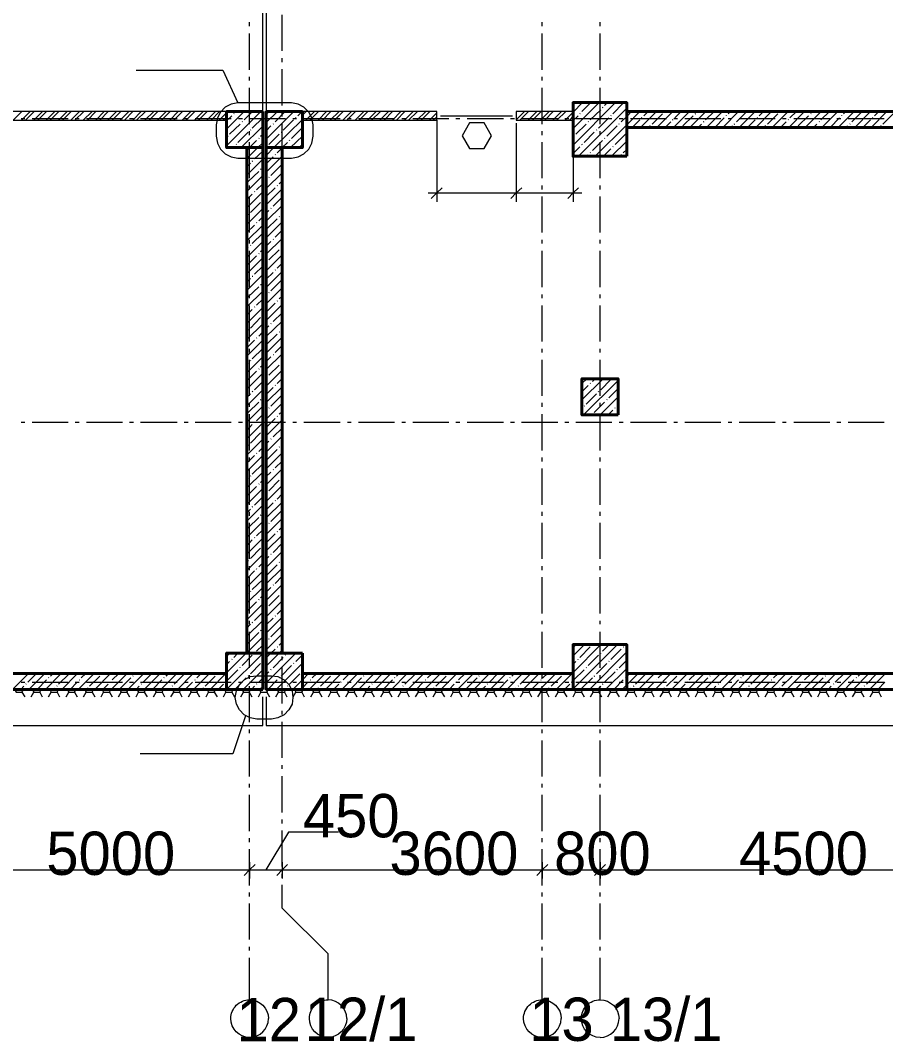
# Model space of a CAD drawing. Header units: millimetres. Extents: x -249154 to 415037, y -45458 to 354837.
# Drawn here: x -194967 to -182984, y -3469 to 10678 of the extents above; entities that cross this region are included whole.
import ezdxf

# ---------------------------------------------------------------- set-up
doc = ezdxf.new("R2010")
doc.units = ezdxf.units.MM

msp = doc.modelspace()

# ---------------------------------------------------------------- linework, layer by layer
at = {"lineweight": 9}
for points in [[(-191611, 25247), (-191611, 25650), (-195996, 25650), (-195996, 29132), (-230738, 29132), (-230738, 909), (-191611, 909), (-191611, 1308)], [(-191611, 1409), (-191611, 11750)], [(-191561, 11750), (-191561, 9416)], [(-191340, 10255), (-191340, 10755)], [(-191794, 10598), (-191794, 10653)], [(-187739, 10598), (-187739, 10653)], [(-186939, 10598), (-186939, 10653)], [(-191794, 9996), (-191794, 10496)], [(-187739, 9996), (-187739, 10496)], [(-186939, 9996), (-186939, 10496)], [(-191340, 10102), (-191340, 10157)], [(-193365, 9988), (-192162, 9988), (-191955, 9535), (-192048, 9518), (-192132, 9475), (-192196, 9407), (-192238, 9327), (-192255, 9234), (-192255, 9073), (-192238, 8980), (-192196, 8895), (-192132, 8831), (-192048, 8789), (-191955, 8772), (-191213, 8772), (-191120, 8789), (-191040, 8831), (-190972, 8895), (-190929, 8980), (-190912, 9073), (-190912, 9234), (-190929, 9327), (-190972, 9407), (-191040, 9475), (-191120, 9518), (-191213, 9535), (-191955, 9535)], [(-191340, 9501), (-191340, 10005)], [(-191794, 9844), (-191794, 9899)], [(-187739, 9844), (-187739, 9899)], [(-186939, 9844), (-186939, 9899)], [(-191794, 9242), (-191794, 9746)], [(-187739, 9242), (-187739, 9746)], [(-186939, 9242), (-186939, 9746)], [(-187312, 9407), (-187180, 9539)], [(-187312, 9179), (-186951, 9539)], [(-187312, 8950), (-186723, 9539)], [(-187303, 9530), (-187295, 9539)], [(-187189, 9416), (-187066, 9539)], [(-186875, 9501), (-186837, 9539)], [(-186761, 9386), (-186617, 9530)], [(-195068, 9297), (-194945, 9416)], [(-194954, 9297), (-194831, 9416)], [(-194895, 9297), (-194776, 9416)], [(-194780, 9297), (-194662, 9416)], [(-194725, 9297), (-194607, 9416)], [(-194611, 9297), (-194492, 9416)], [(-194556, 9297), (-194433, 9416)], [(-194441, 9297), (-194318, 9416)], [(-194382, 9297), (-194263, 9416)], [(-194268, 9297), (-194149, 9416)], [(-194213, 9297), (-194090, 9416)], [(-194098, 9297), (-193975, 9416)], [(-194039, 9297), (-193920, 9416)], [(-193924, 9297), (-193806, 9416)], [(-193869, 9297), (-193751, 9416)], [(-193755, 9297), (-193636, 9416)], [(-193696, 9297), (-193577, 9416)], [(-193586, 9297), (-193463, 9416)], [(-193526, 9297), (-193408, 9416)], [(-193412, 9297), (-193293, 9416)], [(-193357, 9297), (-193234, 9416)], [(-193242, 9297), (-193120, 9416)], [(-193183, 9297), (-193064, 9416)], [(-193069, 9297), (-192950, 9416)], [(-193014, 9297), (-192891, 9416)], [(-192899, 9297), (-192781, 9416)], [(-192840, 9297), (-192721, 9416)], [(-192726, 9297), (-192607, 9416)], [(-192670, 9297), (-192552, 9416)], [(-192556, 9297), (-192437, 9416)], [(-192501, 9297), (-192378, 9416)], [(-192387, 9297), (-192264, 9416)], [(-192327, 9297), (-192209, 9416)], [(-192213, 9297), (-192111, 9399)], [(-192158, 9297), (-192111, 9340)], [(-192111, 9399), (-192094, 9416)], [(-192111, 9170), (-191866, 9416)], [(-192111, 8941), (-191637, 9416)], [(-192111, 9285), (-192039, 9357)], [(-192010, 9386), (-192005, 9391)], [(-191980, 9416), (-191980, 9416)], [(-191866, 9302), (-191751, 9416)], [(-191561, 9263), (-191408, 9416)], [(-191561, 9035), (-191179, 9416)], [(-191552, 9386), (-191522, 9416)], [(-191438, 9272), (-191298, 9416)], [(-191340, 9348), (-191340, 9403)], [(-191124, 9357), (-191065, 9416)], [(-191061, 9365), (-191010, 9416)], [(-191014, 9297), (-190895, 9416)], [(-190959, 9297), (-190840, 9416)], [(-190845, 9297), (-190726, 9416)], [(-190785, 9297), (-190667, 9416)], [(-190675, 9297), (-190552, 9416)], [(-190616, 9297), (-190497, 9416)], [(-190501, 9297), (-190383, 9416)], [(-190446, 9297), (-190324, 9416)], [(-190332, 9297), (-190209, 9416)], [(-190273, 9297), (-190154, 9416)], [(-190158, 9297), (-190040, 9416)], [(-190103, 9297), (-189980, 9416)], [(-189989, 9297), (-189870, 9416)], [(-189930, 9297), (-189811, 9416)], [(-189815, 9297), (-189697, 9416)], [(-189760, 9297), (-189642, 9416)], [(-189646, 9297), (-189527, 9416)], [(-189591, 9297), (-189468, 9416)], [(-189476, 9297), (-189353, 9416)], [(-189417, 9297), (-189298, 9416)], [(-189303, 9297), (-189201, 9399)], [(-189248, 9297), (-189201, 9344)], [(-189150, 9357), (-188150, 9357)], [(-188099, 9302), (-187985, 9416)], [(-188099, 9416), (-188099, 9416)], [(-188049, 9297), (-187930, 9416)], [(-187934, 9297), (-187816, 9416)], [(-187875, 9297), (-187756, 9416)], [(-187765, 9297), (-187642, 9416)], [(-187705, 9297), (-187587, 9416)], [(-187591, 9297), (-187472, 9416)], [(-187536, 9297), (-187413, 9416)], [(-187422, 9297), (-187312, 9407)], [(-187362, 9297), (-187312, 9352)], [(-187312, 9293), (-187244, 9357)], [(-187235, 8797), (-186570, 9463)], [(-187218, 9386), (-187214, 9391)], [(-187074, 9302), (-186930, 9441)], [(-187007, 8797), (-186570, 9234), (-186388, 9416)], [(-186905, 9471), (-186896, 9475)], [(-186790, 9357), (-186786, 9361)], [(-186646, 9272), (-186570, 9348), (-186502, 9416)], [(-186380, 9196), (-186159, 9416)], [(-186333, 9357), (-186274, 9416)], [(-186219, 9242), (-186075, 9386)], [(-186151, 9196), (-185930, 9416)], [(-186049, 9416), (-186045, 9416)], [(-185922, 9196), (-185702, 9416)], [(-185905, 9327), (-185816, 9416)], [(-185791, 9217), (-185647, 9357)], [(-185693, 9196), (-185473, 9416)], [(-185621, 9386), (-185613, 9391)], [(-185592, 9416), (-185587, 9416)], [(-185477, 9302), (-185359, 9416)], [(-185464, 9196), (-185244, 9416)], [(-185240, 9196), (-185020, 9416)], [(-185189, 9357), (-185185, 9361)], [(-185164, 9386), (-185134, 9416)], [(-185049, 9272), (-184905, 9416)], [(-185011, 9196), (-184791, 9416)], [(-184782, 9196), (-184562, 9416)], [(-184736, 9357), (-184677, 9416)], [(-184621, 9242), (-184477, 9386)], [(-184554, 9196), (-184333, 9416)], [(-184448, 9416), (-184448, 9416)], [(-184325, 9196), (-184105, 9416)], [(-184308, 9327), (-184219, 9416)], [(-184194, 9217), (-184050, 9357)], [(-184096, 9196), (-183876, 9416)], [(-184020, 9386), (-184016, 9391)], [(-183994, 9416), (-183990, 9416)], [(-183880, 9302), (-183761, 9416)], [(-183867, 9196), (-183647, 9416)], [(-183639, 9196), (-183418, 9416)], [(-183592, 9357), (-183588, 9361)], [(-183567, 9386), (-183533, 9416)], [(-183452, 9272), (-183308, 9416)], [(-183410, 9196), (-183194, 9416)], [(-183185, 9196), (-182965, 9416)], [(-183139, 9357), (-183079, 9416)], [(-183024, 9242), (-182880, 9386)], [(-194958, 9319), (-194907, 9319)], [(-194806, 9319), (-194306, 9319)], [(-194208, 9319), (-194153, 9319)], [(-194052, 9319), (-193552, 9319)], [(-193454, 9319), (-193399, 9319)], [(-193302, 9319), (-192798, 9319)], [(-192700, 9319), (-192645, 9319)], [(-192548, 9319), (-192048, 9319)], [(-192069, 9102), (-191925, 9242)], [(-191946, 9319), (-191891, 9319)], [(-191908, 8916), (-191611, 9213)], [(-191895, 9272), (-191891, 9276)], [(-191794, 9319), (-191294, 9319)], [(-191755, 9187), (-191611, 9327)], [(-191561, 8806), (-191455, 8916), (-191061, 9306)], [(-191561, 9149), (-191497, 9217)], [(-191467, 9242), (-191463, 9246)], [(-191340, 8751), (-191340, 9251)], [(-191328, 9158), (-191184, 9302)], [(-191192, 9319), (-191141, 9319)], [(-191154, 9327), (-191150, 9335)], [(-191040, 9319), (-190540, 9319)], [(-190438, 9319), (-190387, 9319)], [(-190285, 9319), (-189786, 9319)], [(-189684, 9319), (-189633, 9319)], [(-189531, 9319), (-189031, 9319)], [(-189201, 9297), (-189201, 8289), (-189201, 8166)], [(-188934, 9319), (-188879, 9319)], [(-188777, 9319), (-188277, 9319)], [(-188180, 9319), (-188125, 9319)], [(-188099, 9255), (-188099, 8289), (-188099, 8166)], [(-188027, 9319), (-187523, 9319)], [(-187426, 9319), (-187371, 9319)], [(-187273, 9319), (-186774, 9319)], [(-187273, 9102), (-187129, 9242)], [(-187104, 9272), (-187100, 9276)], [(-186960, 9187), (-186816, 9327)], [(-186846, 9073), (-186701, 9217)], [(-186676, 9242), (-186672, 9246)], [(-186672, 9319), (-186617, 9319)], [(-186519, 9319), (-186019, 9319)], [(-186494, 9196), (-186388, 9302)], [(-186363, 9327), (-186354, 9335)], [(-186248, 9217), (-186244, 9221)], [(-186036, 9196), (-185960, 9272)], [(-185935, 9302), (-185926, 9306)], [(-185918, 9319), (-185867, 9319)], [(-185765, 9319), (-185265, 9319)], [(-185579, 9196), (-185532, 9242)], [(-185507, 9272), (-185498, 9276)], [(-185350, 9196), (-185219, 9327)], [(-185164, 9319), (-185113, 9319)], [(-185126, 9196), (-185104, 9217)], [(-185079, 9242), (-185070, 9246)], [(-185011, 9319), (-184511, 9319)], [(-184897, 9196), (-184791, 9302)], [(-184761, 9327), (-184757, 9335)], [(-184651, 9217), (-184643, 9221)], [(-184439, 9196), (-184363, 9272)], [(-184410, 9319), (-184359, 9319)], [(-184333, 9302), (-184329, 9306)], [(-184257, 9319), (-183757, 9319)], [(-183982, 9196), (-183935, 9242)], [(-183905, 9272), (-183901, 9276)], [(-183753, 9196), (-183622, 9327)], [(-183660, 9319), (-183605, 9319)], [(-183524, 9196), (-183507, 9217)], [(-183503, 9319), (-183003, 9319)], [(-183478, 9242), (-183473, 9246)], [(-183300, 9196), (-183194, 9302)], [(-183164, 9327), (-183160, 9335)], [(-183050, 9217), (-183046, 9221)], [(-192094, 9073), (-192090, 9077)], [(-191955, 8988), (-191811, 9128)], [(-191794, 9090), (-191794, 9145)], [(-191781, 9158), (-191777, 9162)], [(-191641, 9073), (-191611, 9098)], [(-191527, 8958), (-191383, 9102)], [(-191353, 9128), (-191349, 9132)], [(-191226, 8916), (-191061, 9077)], [(-191213, 9043), (-191069, 9187)], [(-187739, 9090), (-187739, 9145)], [(-187303, 9073), (-187299, 9077)], [(-187159, 8988), (-187019, 9128)], [(-186990, 9158), (-186985, 9162)], [(-186939, 9090), (-186939, 9145)], [(-186731, 8958), (-186587, 9102)], [(-192022, 8916), (-192010, 8929)], [(-191980, 8958), (-191976, 8963)], [(-191832, 8878), (-191794, 8916), (-191696, 9013)], [(-191832, 8764), (-191679, 8916), (-191611, 8984)], [(-191794, 8492), (-191794, 8992)], [(-191666, 9043), (-191662, 9047)], [(-191552, 8929), (-191548, 8933)], [(-191340, 8916), (-191268, 8988)], [(-191239, 9013), (-191234, 9022)], [(-191099, 8929), (-191061, 8963)], [(-187739, 8492), (-187739, 8992)], [(-187312, 8836), (-187218, 8929)], [(-187189, 8958), (-187184, 8963)], [(-187045, 8874), (-186905, 9013)], [(-186939, 8492), (-186939, 8992)], [(-186875, 9043), (-186871, 9047)], [(-186778, 8797), (-186570, 9005)], [(-186761, 8929), (-186757, 8933)], [(-191726, 8759), (-191611, 8869)], [(-191561, 8577), (-191340, 8797)], [(-191561, 8692), (-191467, 8789)], [(-191438, 8814), (-191433, 8819)], [(-191412, 8844), (-191340, 8912)], [(-187312, 8797), (-187312, 8289), (-187312, 8166)], [(-187121, 8797), (-187104, 8814)], [(-187074, 8844), (-187070, 8848)], [(-186892, 8797), (-186790, 8899)], [(-186646, 8814), (-186642, 8819)], [(-186617, 8844), (-186570, 8891)], [(-191832, 8535), (-191611, 8755)], [(-191832, 8649), (-191781, 8700)], [(-191755, 8730), (-191747, 8734)], [(-191497, 8531), (-191353, 8675)], [(-191340, 8598), (-191340, 8649)], [(-191832, 8310), (-191611, 8531)], [(-191811, 8446), (-191666, 8586)], [(-191641, 8615), (-191633, 8620)], [(-191561, 8348), (-191340, 8569)], [(-191561, 1308), (-191561, 909), (-153874, 909), (-153874, 4565), (-144868, 4565), (-144868, 8564), (-145262, 8564)], [(-191527, 8501), (-191522, 8505)], [(-191340, 7997), (-191340, 8497)], [(-191794, 8336), (-191794, 8391)], [(-191696, 8331), (-191611, 8416)], [(-191561, 8463), (-191552, 8471)], [(-191561, 8238), (-191438, 8357)], [(-191412, 8387), (-191408, 8391)], [(-191383, 8416), (-191340, 8454)], [(-187739, 8336), (-187739, 8391)], [(-186939, 8336), (-186939, 8391)], [(-191832, 8081), (-191611, 8302)], [(-191832, 8196), (-191755, 8272)], [(-191794, 7738), (-191794, 8238)], [(-191726, 8302), (-191722, 8306)], [(-191561, 8124), (-191340, 8344)], [(-191467, 8103), (-191340, 8230)], [(-189320, 8289), (-188099, 8289), (-187189, 8289)], [(-187739, 7738), (-187739, 8238)], [(-186939, 7738), (-186939, 8238)], [(-191832, 7853), (-191611, 8073)], [(-191781, 8018), (-191641, 8158)], [(-191561, 7895), (-191340, 8115)], [(-191497, 8073), (-191493, 8077)], [(-191811, 7988), (-191806, 7993)], [(-191666, 7904), (-191611, 7959)], [(-191561, 8009), (-191527, 8043)], [(-191552, 7789), (-191412, 7929)], [(-191383, 7959), (-191378, 7963)], [(-191353, 7988), (-191340, 8001)], [(-191832, 7624), (-191611, 7844)], [(-191832, 7738), (-191726, 7844)], [(-191696, 7874), (-191692, 7878)], [(-191561, 7666), (-191340, 7887)], [(-191340, 7844), (-191340, 7895)], [(-191755, 7590), (-191611, 7730)], [(-191561, 7438), (-191340, 7658)], [(-191467, 7645), (-191463, 7649)], [(-191438, 7675), (-191340, 7772)], [(-191340, 7243), (-191340, 7743)], [(-191832, 7395), (-191611, 7615)], [(-191832, 7510), (-191811, 7531)], [(-191794, 7586), (-191794, 7637)], [(-191781, 7560), (-191777, 7565)], [(-191641, 7476), (-191611, 7501)], [(-191561, 7552), (-191497, 7615)], [(-191527, 7361), (-191383, 7501)], [(-191353, 7531), (-191349, 7535)], [(-187739, 7586), (-187739, 7637)], [(-186939, 7586), (-186939, 7637)], [(-191832, 7281), (-191696, 7416)], [(-191832, 7166), (-191611, 7387)], [(-191794, 6984), (-191794, 7484)], [(-191666, 7446), (-191662, 7450)], [(-191561, 7209), (-191340, 7429)], [(-187739, 6984), (-187739, 7484)], [(-186939, 6984), (-186939, 7484)], [(-191726, 7162), (-191611, 7272)], [(-191552, 7332), (-191548, 7336)], [(-191438, 7217), (-191433, 7222)], [(-191412, 7247), (-191340, 7315)], [(-191832, 6938), (-191611, 7158)], [(-191832, 7052), (-191781, 7103)], [(-191755, 7133), (-191747, 7137)], [(-191561, 6980), (-191340, 7200)], [(-191561, 7094), (-191467, 7188)], [(-191340, 7090), (-191340, 7141)], [(-191811, 6849), (-191666, 6989)], [(-191641, 7018), (-191633, 7022)], [(-191561, 6751), (-191340, 6972)], [(-191497, 6933), (-191353, 7073)], [(-191340, 6489), (-191340, 6989)], [(-191832, 6709), (-191611, 6929)], [(-191794, 6832), (-191794, 6883)], [(-191696, 6734), (-191611, 6815)], [(-191561, 6866), (-191552, 6874)], [(-191527, 6904), (-191522, 6908)], [(-191412, 6789), (-191408, 6794)], [(-191383, 6819), (-191340, 6857)], [(-187739, 6832), (-187739, 6883)], [(-186939, 6832), (-186939, 6883)], [(-191832, 6480), (-191611, 6700)], [(-191832, 6595), (-191755, 6675)], [(-191794, 6230), (-191794, 6730)], [(-191726, 6705), (-191722, 6709)], [(-191561, 6637), (-191438, 6760)], [(-191561, 6523), (-191340, 6743)], [(-187739, 6230), (-187739, 6730)], [(-186939, 6230), (-186939, 6730)], [(-191781, 6417), (-191641, 6561)], [(-191561, 6298), (-191340, 6514)], [(-191467, 6506), (-191340, 6628)], [(-191832, 6256), (-191611, 6476)], [(-191811, 6391), (-191806, 6395)], [(-191561, 6408), (-191527, 6446)], [(-191497, 6476), (-191493, 6480)], [(-191353, 6391), (-191340, 6404)], [(-191340, 6336), (-191340, 6387)], [(-191832, 6027), (-191611, 6247)], [(-191832, 6141), (-191726, 6247)], [(-191696, 6277), (-191692, 6281)], [(-191666, 6306), (-191611, 6362)], [(-191561, 6069), (-191340, 6290)], [(-191552, 6192), (-191412, 6332)], [(-191383, 6362), (-191378, 6366)], [(-191340, 5735), (-191340, 6234)], [(-191794, 6078), (-191794, 6129)], [(-191755, 5989), (-191611, 6133)], [(-191438, 6078), (-191340, 6175)], [(-187739, 6078), (-187739, 6129)], [(-186939, 6078), (-186939, 6129)], [(-191832, 5798), (-191611, 6018)], [(-191794, 5476), (-191794, 5976)], [(-191781, 5963), (-191777, 5968)], [(-191561, 5840), (-191340, 6061)], [(-191561, 5955), (-191497, 6018)], [(-191467, 6048), (-191463, 6052)], [(-187739, 5476), (-187739, 5976)], [(-186939, 5476), (-186939, 5976)], [(-191832, 5912), (-191811, 5934)], [(-191832, 5684), (-191696, 5819)], [(-191666, 5849), (-191662, 5853)], [(-191641, 5879), (-191611, 5904)], [(-191561, 5612), (-191340, 5832)], [(-191527, 5764), (-191383, 5904)], [(-191353, 5934), (-191349, 5938)], [(-191832, 5569), (-191611, 5790)], [(-191726, 5561), (-191611, 5675)], [(-191552, 5735), (-191548, 5739)], [(-191412, 5650), (-191340, 5718)], [(-187189, 5646), (-187121, 5713)], [(-187189, 5421), (-186896, 5713)], [(-187167, 5213), (-186689, 5692)], [(-187045, 5675), (-187007, 5713)], [(-186930, 5561), (-186790, 5705)], [(-191832, 5341), (-191611, 5561)], [(-191755, 5535), (-191747, 5540)], [(-191561, 5383), (-191340, 5603)], [(-191561, 5497), (-191467, 5591)], [(-191438, 5620), (-191433, 5624)], [(-191340, 5582), (-191340, 5637)], [(-187189, 5531), (-187104, 5620)], [(-187074, 5650), (-187070, 5654)], [(-186960, 5535), (-186956, 5540)], [(-186816, 5451), (-186689, 5578)], [(-191832, 5455), (-191781, 5506)], [(-191811, 5247), (-191666, 5391)], [(-191794, 5324), (-191794, 5379)], [(-191641, 5421), (-191633, 5425)], [(-191497, 5336), (-191353, 5476)], [(-191340, 4980), (-191340, 5480)], [(-187739, 5324), (-187739, 5379)], [(-187129, 5362), (-186990, 5506)], [(-187019, 5247), (-186875, 5391)], [(-186939, 5213), (-186689, 5463)], [(-186939, 5324), (-186939, 5379)], [(-186846, 5421), (-186841, 5425)], [(-191832, 5112), (-191611, 5332)], [(-191561, 5154), (-191340, 5374)], [(-191561, 5269), (-191552, 5277)], [(-191527, 5307), (-191522, 5311)], [(-191383, 5222), (-191340, 5260)], [(-187189, 5307), (-187189, 5307)], [(-187159, 5336), (-187155, 5341)], [(-186824, 5213), (-186761, 5277)], [(-186731, 5307), (-186727, 5311)], [(-186710, 5213), (-186689, 5235)], [(-186701, 5336), (-186689, 5349)], [(-194958, 5112), (-194907, 5112)], [(-194806, 5112), (-194306, 5112)], [(-194208, 5112), (-194153, 5112)], [(-194052, 5112), (-193552, 5112)], [(-193454, 5112), (-193399, 5112)], [(-193302, 5112), (-192798, 5112)], [(-192700, 5112), (-192645, 5112)], [(-192548, 5112), (-192048, 5112)], [(-191946, 5112), (-191891, 5112)], [(-191832, 4883), (-191611, 5103)], [(-191794, 4722), (-191794, 5222)], [(-191794, 5112), (-191294, 5112)], [(-191726, 5108), (-191722, 5112)], [(-191696, 5133), (-191611, 5218)], [(-191561, 5040), (-191438, 5163)], [(-191561, 4925), (-191340, 5146)], [(-191412, 5192), (-191408, 5197)], [(-191192, 5112), (-191141, 5112)], [(-191040, 5112), (-190540, 5112)], [(-190438, 5112), (-190387, 5112)], [(-190285, 5112), (-189786, 5112)], [(-189684, 5112), (-189633, 5112)], [(-189531, 5112), (-189031, 5112)], [(-188934, 5112), (-188879, 5112)], [(-188777, 5112), (-188277, 5112)], [(-188180, 5112), (-188125, 5112)], [(-188027, 5112), (-187523, 5112)], [(-187739, 4722), (-187739, 5222)], [(-187426, 5112), (-187371, 5112)], [(-187273, 5112), (-186774, 5112)], [(-187045, 5222), (-187040, 5226)], [(-186939, 4722), (-186939, 5222)], [(-186672, 5112), (-186617, 5112)], [(-186519, 5112), (-186019, 5112)], [(-185918, 5112), (-185867, 5112)], [(-185765, 5112), (-185265, 5112)], [(-185164, 5112), (-185113, 5112)], [(-185011, 5112), (-184511, 5112)], [(-184410, 5112), (-184359, 5112)], [(-184257, 5112), (-183757, 5112)], [(-183660, 5112), (-183605, 5112)], [(-183503, 5112), (-183003, 5112)], [(-191832, 4997), (-191755, 5078)], [(-191781, 4820), (-191641, 4964)], [(-191467, 4908), (-191340, 5031)], [(-191832, 4654), (-191611, 4875)], [(-191561, 4697), (-191340, 4917)], [(-191561, 4811), (-191527, 4849)], [(-191497, 4879), (-191493, 4883)], [(-191340, 4828), (-191340, 4883)], [(-191811, 4794), (-191806, 4798)], [(-191696, 4680), (-191692, 4684)], [(-191666, 4705), (-191611, 4760)], [(-191561, 4468), (-191340, 4688)], [(-191552, 4591), (-191412, 4735)], [(-191383, 4764), (-191378, 4769)], [(-191353, 4794), (-191340, 4803)], [(-191340, 4231), (-191340, 4731)], [(-191832, 4430), (-191611, 4650)], [(-191832, 4544), (-191726, 4650)], [(-191794, 4570), (-191794, 4625)], [(-191755, 4392), (-191611, 4536)], [(-191438, 4481), (-191340, 4574)], [(-187739, 4570), (-187739, 4625)], [(-186939, 4570), (-186939, 4625)], [(-191832, 4201), (-191611, 4421)], [(-191794, 3968), (-191794, 4472)], [(-191561, 4243), (-191340, 4464)], [(-191561, 4358), (-191497, 4421)], [(-191467, 4451), (-191463, 4455)], [(-187739, 3968), (-187739, 4472)], [(-186939, 3968), (-186939, 4472)], [(-191832, 4315), (-191811, 4337)], [(-191781, 4366), (-191777, 4370)], [(-191666, 4252), (-191662, 4256)], [(-191641, 4277), (-191611, 4307)], [(-191527, 4163), (-191383, 4307)], [(-191353, 4337), (-191349, 4341)], [(-191832, 4087), (-191696, 4222)], [(-191832, 3972), (-191611, 4193)], [(-191561, 4015), (-191340, 4235)], [(-191552, 4137), (-191548, 4142)], [(-191412, 4048), (-191340, 4121)], [(-191340, 4074), (-191340, 4129)], [(-191832, 3743), (-191611, 3964)], [(-191726, 3964), (-191611, 4078)], [(-191561, 3786), (-191340, 4006)], [(-191561, 3900), (-191467, 3993)], [(-191438, 4023), (-191433, 4027)], [(-191340, 3477), (-191340, 3976)], [(-191832, 3858), (-191781, 3909)], [(-191794, 3815), (-191794, 3871)], [(-191755, 3938), (-191747, 3943)], [(-191641, 3824), (-191633, 3828)], [(-191497, 3735), (-191353, 3879)], [(-187739, 3815), (-187739, 3871)], [(-186939, 3815), (-186939, 3871)], [(-191832, 3515), (-191611, 3735)], [(-191811, 3650), (-191666, 3794)], [(-191794, 3218), (-191794, 3718)], [(-191561, 3557), (-191340, 3777)], [(-191561, 3671), (-191552, 3680)], [(-191527, 3710), (-191522, 3714)], [(-187739, 3218), (-187739, 3718)], [(-186939, 3218), (-186939, 3718)], [(-191696, 3536), (-191611, 3621)], [(-191561, 3443), (-191438, 3566)], [(-191561, 3328), (-191340, 3549)], [(-191412, 3595), (-191408, 3599)], [(-191383, 3621), (-191340, 3663)], [(-191832, 3286), (-191611, 3506)], [(-191832, 3400), (-191755, 3481)], [(-191726, 3510), (-191722, 3515)], [(-191467, 3307), (-191340, 3434)], [(-191832, 3057), (-191611, 3277)], [(-191781, 3222), (-191641, 3366)], [(-191561, 3100), (-191340, 3320)], [(-191497, 3282), (-191493, 3286)], [(-191340, 3324), (-191340, 3375)], [(-191811, 3193), (-191806, 3201)], [(-191794, 3061), (-191794, 3116)], [(-191666, 3108), (-191611, 3163)], [(-191561, 3214), (-191527, 3252)], [(-191552, 2994), (-191412, 3138)], [(-191383, 3167), (-191378, 3172)], [(-191353, 3193), (-191340, 3205)], [(-191340, 2723), (-191340, 3222)], [(-187739, 3061), (-187739, 3116)], [(-186939, 3061), (-186939, 3116)], [(-191832, 2943), (-191726, 3053)], [(-191832, 2828), (-191611, 3049)], [(-191696, 3078), (-191692, 3087)], [(-191561, 2871), (-191340, 3091)], [(-191438, 2879), (-191340, 2977)], [(-191794, 2464), (-191794, 2964)], [(-191755, 2795), (-191611, 2934)], [(-191561, 2642), (-191340, 2862)], [(-191467, 2854), (-191463, 2858)], [(-187739, 2464), (-187739, 2964)], [(-186939, 2464), (-186939, 2964)], [(-191832, 2604), (-191611, 2820)], [(-191832, 2714), (-191811, 2739)], [(-191781, 2765), (-191777, 2773)], [(-191641, 2680), (-191611, 2710)], [(-191561, 2756), (-191497, 2824)], [(-191527, 2566), (-191383, 2710)], [(-191353, 2739), (-191349, 2744)], [(-191832, 2490), (-191696, 2625)], [(-191832, 2375), (-191611, 2595)], [(-191666, 2650), (-191662, 2659)], [(-191561, 2417), (-191340, 2638)], [(-191340, 2570), (-191340, 2621)], [(-191726, 2367), (-191611, 2481)], [(-191561, 2189), (-191340, 2409)], [(-191552, 2540), (-191548, 2545)], [(-191438, 2426), (-191433, 2430)], [(-191412, 2451), (-191340, 2523)], [(-191340, 1968), (-191340, 2468)], [(-191832, 2146), (-191611, 2367)], [(-191832, 2261), (-191781, 2312)], [(-191794, 2312), (-191794, 2362)], [(-191755, 2337), (-191747, 2341)], [(-191561, 2303), (-191467, 2396)], [(-191497, 2138), (-191353, 2282)], [(-187739, 2312), (-187739, 2362)], [(-186939, 2312), (-186939, 2362)], [(-191832, 1918), (-191611, 2138)], [(-191811, 2053), (-191666, 2197)], [(-191794, 1710), (-191794, 2210)], [(-191641, 2223), (-191633, 2231)], [(-191561, 1960), (-191340, 2180)], [(-187739, 1710), (-187739, 2210)], [(-186939, 1710), (-186939, 2210)], [(-191696, 1939), (-191611, 2024)], [(-191561, 2074), (-191552, 2083)], [(-191527, 2108), (-191522, 2117)], [(-191412, 1998), (-191408, 2002)], [(-191383, 2024), (-191340, 2066)], [(-187316, 1409), (-187312, 1418), (-186697, 2032)], [(-187312, 1875), (-187155, 2032)], [(-187312, 1646), (-186926, 2032)], [(-187312, 1990), (-187269, 2032)], [(-187218, 1854), (-187074, 1998)], [(-187045, 2024), (-187040, 2028)], [(-186905, 1939), (-186812, 2032)], [(-186617, 1998), (-186613, 2002)], [(-186587, 2024), (-186583, 2032)], [(-192111, 1867), (-192065, 1913)], [(-192111, 1638), (-191840, 1913)], [(-192111, 1409), (-191611, 1909)], [(-192010, 1854), (-191955, 1913)], [(-191895, 1740), (-191755, 1884)], [(-191726, 1909), (-191726, 1913), (-191722, 1913)], [(-191561, 1846), (-191497, 1913), (-191438, 1968)], [(-191561, 1731), (-191383, 1913), (-191340, 1952)], [(-191561, 1502), (-191154, 1913)], [(-191467, 1710), (-191328, 1854)], [(-191340, 1816), (-191340, 1867)], [(-191298, 1884), (-191294, 1888)], [(-191268, 1909), (-191268, 1913)], [(-191154, 1795), (-191061, 1888)], [(-187104, 1740), (-186960, 1884)], [(-187087, 1409), (-186570, 1930)], [(-186930, 1909), (-186926, 1913)], [(-186790, 1824), (-186646, 1968)], [(-192111, 1752), (-192069, 1795)], [(-192039, 1824), (-192035, 1829)], [(-191925, 1710), (-191921, 1714)], [(-191781, 1625), (-191641, 1769)], [(-191425, 1409), (-191061, 1774)], [(-191353, 1596), (-191213, 1740)], [(-191340, 1214), (-191340, 1714)], [(-191184, 1769), (-191179, 1774)], [(-187312, 1761), (-187273, 1795)], [(-187244, 1824), (-187240, 1829)], [(-187129, 1710), (-187125, 1714)], [(-186990, 1625), (-186846, 1769)], [(-186862, 1409), (-186570, 1702)], [(-186816, 1795), (-186812, 1803)], [(-186676, 1710), (-186570, 1816)], [(-195077, 1409), (-194856, 1630)], [(-194865, 1511), (-194742, 1630)], [(-194848, 1409), (-194628, 1630)], [(-194619, 1409), (-194403, 1630)], [(-194577, 1570), (-194573, 1574)], [(-194551, 1596), (-194513, 1630)], [(-194437, 1481), (-194293, 1625)], [(-194395, 1409), (-194174, 1630)], [(-194166, 1409), (-193946, 1630)], [(-194124, 1570), (-194060, 1630)], [(-194009, 1456), (-193865, 1596)], [(-193937, 1409), (-193717, 1630)], [(-193835, 1625), (-193831, 1630)], [(-193708, 1409), (-193488, 1630)], [(-193696, 1541), (-193602, 1630)], [(-193581, 1426), (-193437, 1570)], [(-193480, 1409), (-193259, 1630)], [(-193408, 1596), (-193403, 1600)], [(-193378, 1625), (-193374, 1630)], [(-193268, 1511), (-193145, 1630)], [(-193251, 1409), (-193031, 1630)], [(-193022, 1409), (-192802, 1630)], [(-192980, 1570), (-192976, 1574)], [(-192950, 1596), (-192916, 1630)], [(-192836, 1481), (-192696, 1625)], [(-192793, 1409), (-192573, 1630)], [(-192569, 1409), (-192349, 1630)], [(-192522, 1570), (-192463, 1630)], [(-192408, 1456), (-192268, 1596)], [(-192340, 1409), (-192120, 1630)], [(-192238, 1625), (-192234, 1630)], [(-192094, 1541), (-191955, 1680)], [(-191980, 1426), (-191840, 1570)], [(-191883, 1409), (-191611, 1680)], [(-191811, 1596), (-191806, 1600)], [(-191794, 1558), (-191794, 1608)], [(-191666, 1511), (-191611, 1566)], [(-191561, 1617), (-191527, 1655)], [(-191497, 1680), (-191493, 1689)], [(-191383, 1570), (-191378, 1574)], [(-191239, 1481), (-191099, 1625)], [(-191196, 1409), (-191061, 1545), (-190976, 1630)], [(-191069, 1655), (-191065, 1659)], [(-190967, 1409), (-190747, 1630)], [(-190925, 1570), (-190862, 1630)], [(-190811, 1456), (-190671, 1596)], [(-190743, 1409), (-190523, 1630)], [(-190641, 1625), (-190637, 1630)], [(-190514, 1409), (-190294, 1630)], [(-190497, 1541), (-190408, 1630)], [(-190383, 1426), (-190243, 1570)], [(-190285, 1409), (-190065, 1630)], [(-190213, 1596), (-190209, 1600)], [(-190184, 1625), (-190180, 1630)], [(-190069, 1511), (-189951, 1630)], [(-190057, 1409), (-189836, 1630)], [(-189828, 1409), (-189608, 1630)], [(-189786, 1570), (-189781, 1574)], [(-189756, 1596), (-189722, 1630)], [(-189642, 1481), (-189497, 1625)], [(-189599, 1409), (-189379, 1630)], [(-189370, 1409), (-189150, 1630)], [(-189328, 1570), (-189264, 1630)], [(-189214, 1456), (-189070, 1596)], [(-189142, 1409), (-188921, 1630)], [(-189044, 1625), (-189040, 1630)], [(-188913, 1409), (-188693, 1630)], [(-188900, 1541), (-188807, 1630)], [(-188786, 1426), (-188642, 1570)], [(-188688, 1409), (-188468, 1630)], [(-188616, 1596), (-188612, 1600)], [(-188587, 1625), (-188582, 1630)], [(-188472, 1511), (-188354, 1630)], [(-188460, 1409), (-188239, 1630)], [(-188231, 1409), (-188011, 1630)], [(-188188, 1570), (-188184, 1574)], [(-188159, 1596), (-188125, 1630)], [(-188044, 1481), (-187900, 1625)], [(-188002, 1409), (-187782, 1630)], [(-187773, 1409), (-187553, 1630)], [(-187739, 1558), (-187739, 1608)], [(-187731, 1570), (-187667, 1630)], [(-187617, 1456), (-187472, 1596)], [(-187545, 1409), (-187324, 1630)], [(-187447, 1625), (-187439, 1630)], [(-187303, 1541), (-187159, 1680)], [(-187189, 1426), (-187045, 1570)], [(-187019, 1596), (-187011, 1600)], [(-186939, 1558), (-186939, 1608)], [(-186875, 1511), (-186731, 1655)], [(-186701, 1680), (-186697, 1689)], [(-186634, 1409), (-186570, 1473), (-186413, 1630)], [(-186587, 1570), (-186583, 1574)], [(-186562, 1596), (-186528, 1630)], [(-186447, 1481), (-186303, 1625)], [(-186405, 1409), (-186185, 1630)], [(-186176, 1409), (-185956, 1630)], [(-186134, 1570), (-186070, 1630)], [(-186019, 1456), (-185875, 1596)], [(-185947, 1409), (-185727, 1630)], [(-185846, 1625), (-185842, 1630)], [(-185719, 1409), (-185498, 1630)], [(-185706, 1541), (-185613, 1630)], [(-185592, 1426), (-185448, 1570)], [(-185490, 1409), (-185270, 1630)], [(-185418, 1596), (-185414, 1600)], [(-185392, 1625), (-185384, 1630)], [(-185278, 1511), (-185155, 1630)], [(-185261, 1409), (-185041, 1630)], [(-185032, 1409), (-184816, 1630)], [(-184990, 1570), (-184986, 1574)], [(-184965, 1596), (-184926, 1630)], [(-184850, 1481), (-184706, 1625)], [(-184808, 1409), (-184588, 1630)], [(-184579, 1409), (-184359, 1630)], [(-184537, 1570), (-184473, 1630)], [(-184422, 1456), (-184278, 1596)], [(-184350, 1409), (-184130, 1630)], [(-184249, 1625), (-184244, 1630)], [(-184122, 1409), (-183901, 1630)], [(-184109, 1541), (-184016, 1630)], [(-183994, 1426), (-183850, 1570)], [(-183893, 1409), (-183672, 1630)], [(-183821, 1596), (-183817, 1600)], [(-183791, 1625), (-183787, 1630)], [(-183681, 1511), (-183558, 1630)], [(-183664, 1409), (-183444, 1630)], [(-183435, 1409), (-183215, 1630)], [(-183393, 1570), (-183389, 1574)], [(-183363, 1596), (-183329, 1630)], [(-183249, 1481), (-183109, 1625)], [(-183207, 1409), (-182986, 1630)], [(-194962, 1409), (-194920, 1456)], [(-194958, 1511), (-194907, 1511)], [(-194890, 1481), (-194886, 1486)], [(-194806, 1511), (-194306, 1511)], [(-194734, 1409), (-194607, 1541)], [(-194509, 1409), (-194492, 1426)], [(-194462, 1456), (-194458, 1460)], [(-194280, 1409), (-194179, 1511)], [(-194208, 1511), (-194153, 1511)], [(-194149, 1541), (-194145, 1545)], [(-194052, 1511), (-193552, 1511)], [(-194035, 1426), (-194030, 1430)], [(-193823, 1409), (-193751, 1481)], [(-193721, 1511), (-193717, 1515)], [(-193454, 1511), (-193399, 1511)], [(-193365, 1409), (-193323, 1456)], [(-193302, 1511), (-192798, 1511)], [(-193293, 1481), (-193289, 1486)], [(-193136, 1409), (-193009, 1541)], [(-192908, 1409), (-192895, 1426)], [(-192865, 1456), (-192861, 1460)], [(-192700, 1511), (-192645, 1511)], [(-192683, 1409), (-192582, 1511)], [(-192552, 1541), (-192548, 1545)], [(-192548, 1511), (-192048, 1511)], [(-192437, 1426), (-192433, 1430)], [(-192226, 1409), (-192154, 1481)], [(-192124, 1511), (-192120, 1515)], [(-191946, 1511), (-191891, 1511)], [(-191794, 1511), (-191294, 1511)], [(-191794, 956), (-191794, 1456)], [(-191768, 1409), (-191726, 1456)], [(-191696, 1481), (-191692, 1486)], [(-191654, 1409), (-191611, 1452)], [(-191539, 1409), (-191412, 1541)], [(-191311, 1409), (-191298, 1426)], [(-191268, 1456), (-191264, 1460)], [(-191192, 1511), (-191141, 1511)], [(-191082, 1409), (-191061, 1430), (-190984, 1511)], [(-191040, 1511), (-190540, 1511)], [(-190955, 1541), (-190951, 1545)], [(-190840, 1426), (-190836, 1430)], [(-190629, 1409), (-190557, 1481)], [(-190527, 1511), (-190523, 1515)], [(-190438, 1511), (-190387, 1511)], [(-190285, 1511), (-189786, 1511)], [(-190171, 1409), (-190129, 1456)], [(-190099, 1481), (-190095, 1486)], [(-189942, 1409), (-189815, 1541)], [(-189714, 1409), (-189701, 1426)], [(-189684, 1511), (-189633, 1511)], [(-189671, 1456), (-189667, 1460)], [(-189531, 1511), (-189031, 1511)], [(-189485, 1409), (-189387, 1511)], [(-189358, 1541), (-189353, 1545)], [(-189243, 1426), (-189239, 1430)], [(-189027, 1409), (-188959, 1481)], [(-188934, 1511), (-188879, 1511)], [(-188930, 1511), (-188926, 1515)], [(-188777, 1511), (-188277, 1511)], [(-188574, 1409), (-188527, 1456)], [(-188502, 1481), (-188498, 1486)], [(-188345, 1409), (-188214, 1541)], [(-188180, 1511), (-188125, 1511)], [(-188116, 1409), (-188099, 1426)], [(-188074, 1456), (-188070, 1460)], [(-188027, 1511), (-187523, 1511)], [(-187888, 1409), (-187786, 1511)], [(-187761, 1541), (-187756, 1545)], [(-187739, 956), (-187739, 1456)], [(-187646, 1426), (-187642, 1430)], [(-187430, 1409), (-187358, 1481)], [(-187426, 1511), (-187371, 1511)], [(-187333, 1511), (-187324, 1515)], [(-187273, 1511), (-186774, 1511)], [(-186973, 1409), (-186930, 1456)], [(-186939, 956), (-186939, 1456)], [(-186905, 1481), (-186896, 1486)], [(-186748, 1409), (-186617, 1541)], [(-186672, 1511), (-186617, 1511)], [(-186519, 1511), (-186019, 1511)], [(-186519, 1409), (-186502, 1426)], [(-186477, 1456), (-186468, 1460)], [(-186291, 1409), (-186189, 1511)], [(-186159, 1541), (-186155, 1545)], [(-186049, 1426), (-186041, 1430)], [(-185918, 1511), (-185867, 1511)], [(-185833, 1409), (-185761, 1481)], [(-185765, 1511), (-185265, 1511)], [(-185731, 1511), (-185727, 1515)], [(-185376, 1409), (-185333, 1456)], [(-185303, 1481), (-185299, 1486)], [(-185164, 1511), (-185113, 1511)], [(-185147, 1409), (-185020, 1541)], [(-185011, 1511), (-184511, 1511)], [(-184922, 1409), (-184905, 1426)], [(-184876, 1456), (-184871, 1460)], [(-184693, 1409), (-184592, 1511)], [(-184562, 1541), (-184558, 1545)], [(-184448, 1426), (-184444, 1430)], [(-184410, 1511), (-184359, 1511)], [(-184257, 1511), (-183757, 1511)], [(-184236, 1409), (-184164, 1481)], [(-184134, 1511), (-184130, 1515)], [(-183778, 1409), (-183736, 1456)], [(-183706, 1481), (-183702, 1486)], [(-183660, 1511), (-183605, 1511)], [(-183550, 1409), (-183423, 1541)], [(-183503, 1511), (-183003, 1511)], [(-183321, 1409), (-183308, 1426)], [(-183279, 1456), (-183274, 1460)], [(-183092, 1409), (-182995, 1511)], [(-195047, 1409), (-195026, 1371), (-194945, 1371), (-194907, 1308)], [(-194945, 1371), (-194920, 1409)], [(-194818, 1308), (-194780, 1371)], [(-194806, 1409), (-194780, 1371), (-194700, 1371), (-194666, 1308)], [(-194700, 1371), (-194679, 1409)], [(-194577, 1308), (-194539, 1371)], [(-194560, 1409), (-194539, 1371), (-194458, 1371), (-194424, 1308)], [(-194458, 1371), (-194437, 1409)], [(-194335, 1308), (-194297, 1371)], [(-194318, 1409), (-194297, 1371), (-194217, 1371), (-194183, 1308)], [(-194217, 1371), (-194196, 1409)], [(-194094, 1308), (-194056, 1371)], [(-194077, 1409), (-194056, 1371), (-193975, 1371), (-193937, 1308)], [(-193975, 1371), (-193954, 1409)], [(-193848, 1308), (-193814, 1371)], [(-193835, 1409), (-193814, 1371), (-193734, 1371), (-193696, 1308)], [(-193734, 1371), (-193713, 1409)], [(-193607, 1308), (-193573, 1371)], [(-193594, 1409), (-193573, 1371), (-193492, 1371), (-193454, 1308)], [(-193492, 1371), (-193471, 1409)], [(-193365, 1308), (-193331, 1371)], [(-193353, 1409), (-193331, 1371), (-193251, 1371), (-193213, 1308)], [(-193251, 1371), (-193225, 1409)], [(-193124, 1308), (-193086, 1371)], [(-193111, 1409), (-193086, 1371), (-193005, 1371), (-192971, 1308)], [(-193005, 1371), (-192984, 1409)], [(-192882, 1308), (-192844, 1371)], [(-192865, 1409), (-192844, 1371), (-192764, 1371), (-192730, 1308)], [(-192764, 1371), (-192743, 1409)], [(-192641, 1308), (-192603, 1371)], [(-192624, 1409), (-192603, 1371), (-192522, 1371), (-192488, 1308)], [(-192522, 1371), (-192501, 1409)], [(-192395, 1308), (-192361, 1371)], [(-192382, 1409), (-192361, 1371), (-192281, 1371), (-192243, 1308)], [(-192281, 1371), (-192260, 1409)], [(-192154, 1308), (-192120, 1371)], [(-192141, 1409), (-192120, 1371), (-192039, 1371), (-192001, 1308)], [(-192039, 1371), (-192018, 1409)], [(-191912, 1308), (-191878, 1371)], [(-191899, 1409), (-191878, 1371), (-191798, 1371), (-191760, 1308)], [(-191798, 1371), (-191777, 1409)], [(-191671, 1308), (-191637, 1371)], [(-191658, 1409), (-191637, 1371), (-191552, 1371), (-191518, 1308)], [(-191552, 1371), (-191531, 1409)], [(-191429, 1308), (-191391, 1371)], [(-191417, 1409), (-191391, 1371), (-191311, 1371), (-191277, 1308)], [(-191311, 1371), (-191289, 1409)], [(-191188, 1308), (-191150, 1371)], [(-191171, 1409), (-191150, 1371), (-191069, 1371), (-191035, 1308)], [(-191069, 1371), (-191048, 1409)], [(-190946, 1308), (-190908, 1371)], [(-190929, 1409), (-190908, 1371), (-190828, 1371), (-190794, 1308)], [(-190828, 1371), (-190807, 1409)], [(-190701, 1308), (-190667, 1371)], [(-190688, 1409), (-190667, 1371), (-190586, 1371), (-190548, 1308)], [(-190586, 1371), (-190565, 1409)], [(-190459, 1308), (-190425, 1371)], [(-190446, 1409), (-190425, 1371), (-190345, 1371), (-190307, 1308)], [(-190345, 1371), (-190324, 1409)], [(-190218, 1308), (-190184, 1371)], [(-190205, 1409), (-190184, 1371), (-190103, 1371), (-190065, 1308)], [(-190103, 1371), (-190078, 1409)], [(-189976, 1308), (-189938, 1371)], [(-189963, 1409), (-189938, 1371), (-189858, 1371), (-189824, 1308)], [(-189858, 1371), (-189836, 1409)], [(-189735, 1308), (-189697, 1371)], [(-189718, 1409), (-189697, 1371), (-189616, 1371), (-189582, 1308)], [(-189616, 1371), (-189595, 1409)], [(-189493, 1308), (-189455, 1371)], [(-189476, 1409), (-189455, 1371), (-189375, 1371), (-189341, 1308)], [(-189375, 1371), (-189353, 1409)], [(-189252, 1308), (-189214, 1371)], [(-189235, 1409), (-189214, 1371), (-189133, 1371), (-189095, 1308)], [(-189133, 1371), (-189112, 1409)], [(-189006, 1308), (-188972, 1371)], [(-188993, 1409), (-188972, 1371), (-188892, 1371), (-188854, 1308)], [(-188892, 1371), (-188870, 1409)], [(-188765, 1308), (-188731, 1371)], [(-188752, 1409), (-188731, 1371), (-188650, 1371), (-188612, 1308)], [(-188650, 1371), (-188629, 1409)], [(-188523, 1308), (-188489, 1371)], [(-188510, 1409), (-188489, 1371), (-188409, 1371), (-188371, 1308)], [(-188409, 1371), (-188383, 1409)], [(-188282, 1308), (-188244, 1371)], [(-188269, 1409), (-188244, 1371), (-188163, 1371), (-188129, 1308)], [(-188163, 1371), (-188142, 1409)], [(-188040, 1308), (-188002, 1371)], [(-188023, 1409), (-188002, 1371), (-187922, 1371), (-187888, 1308)], [(-187922, 1371), (-187900, 1409)], [(-187799, 1308), (-187761, 1371)], [(-187782, 1409), (-187761, 1371), (-187680, 1371), (-187646, 1308)], [(-187680, 1371), (-187659, 1409)], [(-187557, 1308), (-187519, 1371)], [(-187540, 1409), (-187519, 1371), (-187439, 1371), (-187400, 1308)], [(-187439, 1371), (-187417, 1409)], [(-187312, 1308), (-187278, 1371)], [(-187299, 1409), (-187278, 1371), (-187197, 1371), (-187159, 1308)], [(-187197, 1371), (-187176, 1409)], [(-187070, 1308), (-187036, 1371)], [(-187057, 1409), (-187036, 1371), (-186956, 1371), (-186918, 1308)], [(-186956, 1371), (-186934, 1409)], [(-186829, 1308), (-186795, 1371)], [(-186816, 1409), (-186795, 1371), (-186714, 1371), (-186676, 1308)], [(-186714, 1371), (-186689, 1409)], [(-186587, 1308), (-186549, 1371)], [(-186574, 1409), (-186549, 1371), (-186468, 1371), (-186435, 1308)], [(-186468, 1371), (-186447, 1409)], [(-186346, 1308), (-186308, 1371)], [(-186329, 1409), (-186308, 1371), (-186227, 1371), (-186193, 1308)], [(-186227, 1371), (-186206, 1409)], [(-186104, 1308), (-186066, 1371)], [(-186087, 1409), (-186066, 1371), (-185986, 1371), (-185952, 1308)], [(-185986, 1371), (-185964, 1409)], [(-185858, 1308), (-185825, 1371)], [(-185846, 1409), (-185825, 1371), (-185744, 1371), (-185706, 1308)], [(-185744, 1371), (-185723, 1409)], [(-185617, 1308), (-185583, 1371)], [(-185604, 1409), (-185583, 1371), (-185503, 1371), (-185464, 1308)], [(-185503, 1371), (-185481, 1409)], [(-185376, 1308), (-185342, 1371)], [(-185363, 1409), (-185342, 1371), (-185261, 1371), (-185223, 1308)], [(-185261, 1371), (-185236, 1409)], [(-185134, 1308), (-185100, 1371)], [(-185121, 1409), (-185100, 1371), (-185015, 1371), (-184982, 1308)], [(-185015, 1371), (-184994, 1409)], [(-184893, 1308), (-184854, 1371)], [(-184876, 1409), (-184854, 1371), (-184774, 1371), (-184740, 1308)], [(-184774, 1371), (-184753, 1409)], [(-184651, 1308), (-184613, 1371)], [(-184634, 1409), (-184613, 1371), (-184532, 1371), (-184499, 1308)], [(-184532, 1371), (-184511, 1409)], [(-184410, 1308), (-184371, 1371)], [(-184393, 1409), (-184371, 1371), (-184291, 1371), (-184257, 1308)], [(-184291, 1371), (-184270, 1409)], [(-184164, 1308), (-184130, 1371)], [(-184151, 1409), (-184130, 1371), (-184050, 1371), (-184011, 1308)], [(-184050, 1371), (-184028, 1409)], [(-183922, 1308), (-183889, 1371)], [(-183910, 1409), (-183889, 1371), (-183808, 1371), (-183770, 1308)], [(-183808, 1371), (-183787, 1409)], [(-183681, 1308), (-183647, 1371)], [(-183668, 1409), (-183647, 1371), (-183567, 1371), (-183528, 1308)], [(-183567, 1371), (-183541, 1409)], [(-183440, 1308), (-183401, 1371)], [(-183427, 1409), (-183401, 1371), (-183321, 1371), (-183287, 1308)], [(-183321, 1371), (-183300, 1409)], [(-183198, 1308), (-183160, 1371)], [(-183181, 1409), (-183160, 1371), (-183079, 1371), (-183046, 1308)], [(-183079, 1371), (-183058, 1409)], [(-191849, 1045), (-192027, 520), (-193306, 520)], [(-191340, 1062), (-191340, 1113)], [(-191794, 803), (-191794, 854)], [(-191340, 460), (-191340, 960)], [(-187739, 803), (-187739, 854)], [(-186939, 803), (-186939, 854)], [(-191794, 202), (-191794, 702)], [(-187739, 202), (-187739, 702)], [(-186939, 202), (-186939, 702)], [(-191340, 308), (-191340, 363)], [(-191340, -294), (-191340, 210)], [(-191794, 49), (-191794, 104)], [(-187739, 49), (-187739, 104)], [(-186939, 49), (-186939, 104)], [(-191794, -552), (-191794, -52)], [(-187739, -552), (-187739, -52)], [(-186939, -552), (-186939, -52)], [(-191340, -446), (-191340, -391)], [(-191340, -1044), (-191340, -544)], [(-191794, -705), (-191794, -650)], [(-190561, -569), (-191256, -569), (-191569, -1090)], [(-187739, -705), (-187739, -650)], [(-186939, -705), (-186939, -650)], [(-191794, -1306), (-191794, -802)], [(-187739, -1306), (-187739, -802)], [(-186939, -1306), (-186939, -802)], [(-191794, -984), (-191794, -1090), (-191794, -1209)], [(-191340, -984), (-191340, -1090), (-191340, -1209)], [(-187739, -984), (-187739, -1090), (-187739, -1209)], [(-186939, -984), (-186939, -1090), (-186939, -1209)], [(-230141, -1090), (-226417, -1090), (-222113, -1090), (-217610, -1090), (-216110, -1090), (-213107, -1090), (-211607, -1090), (-207904, -1090), (-204202, -1090), (-200499, -1090), (-196797, -1090), (-191794, -1090), (-191340, -1090), (-187739, -1090), (-186939, -1090), (-182435, -1090), (-181635, -1090), (-177932, -1090), (-175632, -1090), (-173429, -1090), (-169629, -1090)], [(-191340, -1200), (-191340, -1145)], [(-191794, -1459), (-191794, -1404)], [(-187739, -1459), (-187739, -1404)], [(-186939, -1459), (-186939, -1404)], [(-191794, -2056), (-191794, -1556)], [(-187739, -2056), (-187739, -1556)], [(-186939, -2056), (-186939, -1556)], [(-191794, -2209), (-191794, -2158)], [(-187739, -2209), (-187739, -2158)], [(-186939, -2209), (-186939, -2158)]]:
    msp.add_lwpolyline(points, dxfattribs=at)
at = {"lineweight": 40}
for points in [[(-186570, 8797), (-186570, 9539), (-187312, 9539), (-187312, 8797)], [(-191611, 9416), (-192111, 9416), (-192111, 8916), (-191611, 8916)], [(-191061, 9416), (-191561, 9416), (-191561, 8916), (-191061, 8916)], [(-182685, 9416), (-186570, 9416), (-186570, 9196), (-182685, 9196)], [(-191611, 1913), (-191611, 8916), (-191832, 8916), (-191832, 1913)], [(-191340, 1913), (-191340, 8916), (-191561, 8916), (-191561, 1913)], [(-186689, 5213), (-186689, 5713), (-187189, 5713), (-187189, 5213)], [(-186570, 1409), (-186570, 2032), (-187312, 2032), (-187312, 1409)], [(-191611, 1409), (-191611, 1913), (-192111, 1913), (-192111, 1409)], [(-191061, 1913), (-191561, 1913), (-191561, 1409), (-191061, 1409)], [(-196496, 1409), (-192111, 1409), (-192111, 1630), (-196496, 1630)], [(-191061, 1409), (-187312, 1409), (-187312, 1630), (-191061, 1630)], [(-186570, 1409), (-182685, 1409), (-182685, 1630), (-186570, 1630)]]:
    msp.add_lwpolyline(points, close=True, dxfattribs=at)
at = {"lineweight": 9}
for points in [[(-196496, 9297), (-192111, 9297), (-192111, 9416), (-196496, 9416)], [(-191061, 9297), (-189201, 9297), (-189201, 9416), (-191061, 9416)], [(-188099, 9297), (-187312, 9297), (-187312, 9416), (-188099, 9416)], [(-188748, 9259), (-188849, 9081), (-188748, 8903), (-188544, 8903), (-188443, 9081), (-188544, 9259)], [(-191692, 1600), (-191489, 1600), (-191400, 1587), (-191315, 1541), (-191247, 1477), (-191205, 1392), (-191192, 1299), (-191205, 1206), (-191247, 1125), (-191315, 1058), (-191400, 1015), (-191489, 998), (-191692, 998), (-191785, 1015), (-191866, 1058), (-191933, 1125), (-191976, 1206), (-191993, 1299), (-191976, 1392), (-191933, 1477), (-191866, 1541), (-191785, 1587)]]:
    msp.add_lwpolyline(points, close=True, dxfattribs=at)
at = {"lineweight": 18}
for points in [[(-189125, 8361), (-189201, 8289), (-189277, 8213)], [(-188023, 8361), (-188099, 8289), (-188176, 8213)], [(-187235, 8361), (-187312, 8289), (-187384, 8213)], [(-191717, -1014), (-191794, -1090), (-191870, -1166)], [(-191268, -1014), (-191340, -1090), (-191417, -1166)], [(-187663, -1014), (-187739, -1090), (-187816, -1166)], [(-186862, -1014), (-186939, -1090), (-187015, -1166)]]:
    msp.add_lwpolyline(points, dxfattribs=at)
at = {"lineweight": 9}
for points in [[(-190963, -3149, -0.418033), (-190705, -2891), (-190705, -2255), (-191340, -1620), (-191340, -1298)], [(-192052, -3149, -0.418033), (-191794, -2891), (-191794, -2310)], [(-187998, -3149, -0.418033), (-187739, -2891), (-187739, -2310)], [(-187197, -3149, -0.418033), (-186939, -2891), (-186939, -2310)]]:
    msp.add_lwpolyline(points, format="xyb", dxfattribs=at)
for centre, radius, start, end in [((-190706, -3150), 259, 0.2266, 89.7734), ((-191795, -3148), 264, 270.2862, 359.7138), ((-187741, -3148), 264, 270.2862, 359.7138), ((-186940, -3148), 264, 270.2862, 359.7138)]:
    msp.add_arc(centre, radius, start, end, dxfattribs=at)
for points in [[(-191794, -2891), (-191650, -2891), (-191531, -3005), (-191531, -3149)], [(-187739, -2891), (-187595, -2891), (-187477, -3005), (-187477, -3149)], [(-186939, -2891), (-186795, -2891), (-186676, -3005), (-186676, -3149)], [(-191794, -3412), (-191938, -3412), (-192052, -3293), (-192052, -3149)], [(-190705, -3412), (-190849, -3412), (-190963, -3293), (-190963, -3149)], [(-190446, -3149), (-190446, -3293), (-190565, -3412), (-190705, -3412)], [(-187739, -3412), (-187883, -3412), (-187998, -3293), (-187998, -3149)], [(-186939, -3412), (-187083, -3412), (-187197, -3293), (-187197, -3149)]]:
    msp.add_open_spline(points, degree=3, dxfattribs=at)

# ---------------------------------------------------------------- texts
at = {"char_height": 600, "attachment_point": 4, "style": ''}
for s, insert in [('450', (-191054, -343)), ('5000', (-194608, -864)), ('3600', (-189855, -864)), ('800', (-187576, -864)), ('4500', (-185013, -864)), ('12/1', (-191029, -3164)), ('13 13/1', (-187919, -3164)), ('12', (-191973, -3164))]:
    msp.add_mtext(s, dxfattribs=dict(at, insert=insert))

doc.saveas('drawing.dxf')
